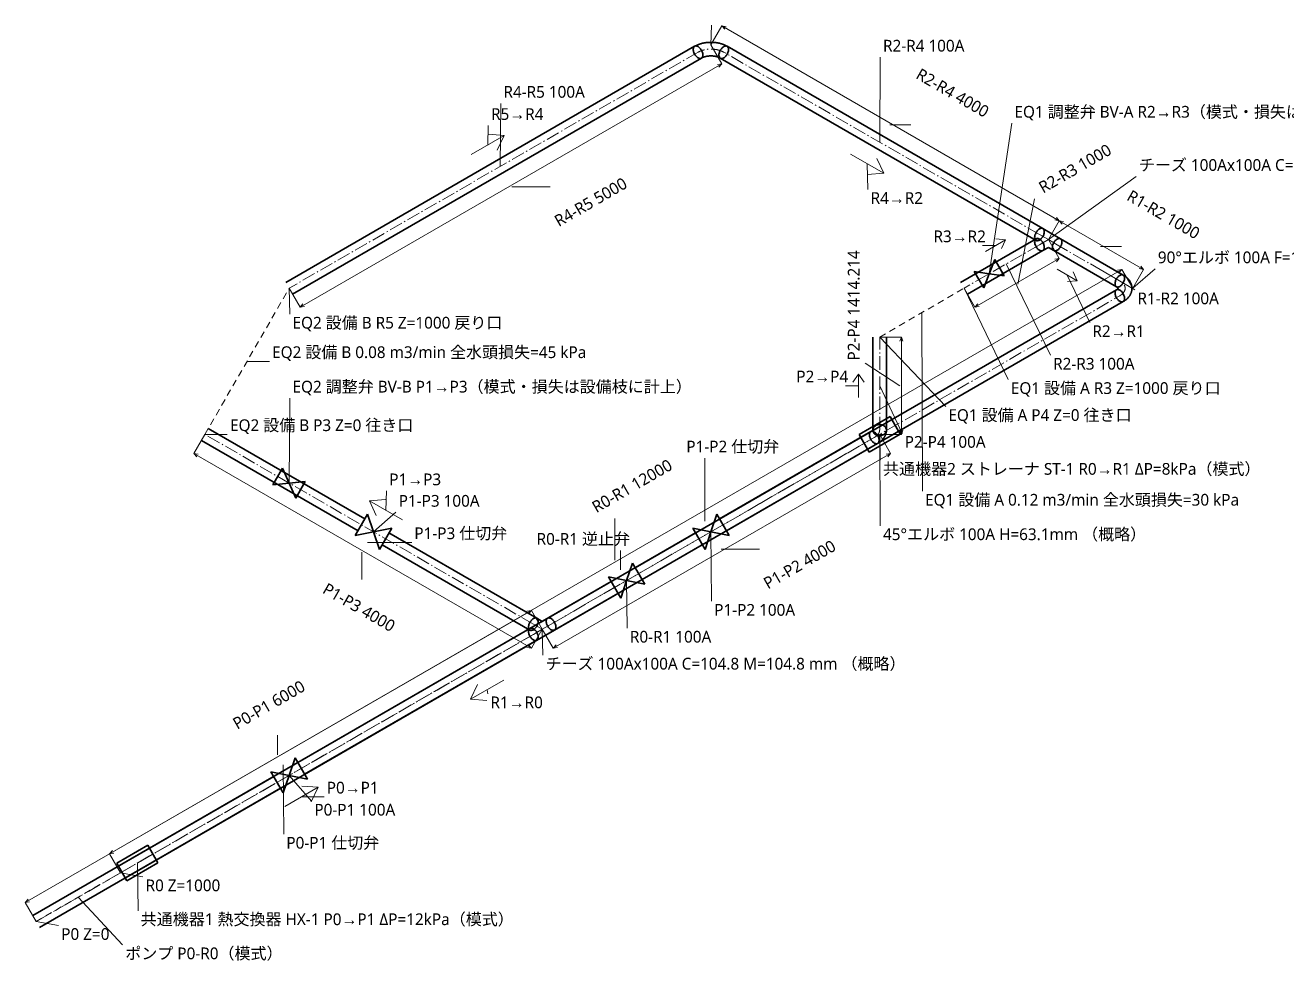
# Model space of a CAD drawing. Header units: millimetres. Extents: x 0 to 16090, y 34 to 14633.
# Drawn here: x 0 to 10576, y 34 to 7876 of the extents above; entities that cross this region are included whole.
import ezdxf

# ---------------------------------------------------------------- set-up
doc = ezdxf.new("R2010")
doc.units = ezdxf.units.MM
doc.header["$LTSCALE"] = 9.375268
doc.linetypes.add('CENTER_JIS', pattern=[18, 12, -2.5, 1, -2.5])
doc.linetypes.add('EQUIPMENT_DASH', pattern=[10, 6, -4])
for name, color, linetype, lineweight in [('ANNOTATION', 7, 'CONTINUOUS', 18), ('CENTER', 7, 'CENTER_JIS', 18), ('DEVICE_SYMBOL', 7, 'CONTINUOUS', 35), ('DIMENSIONS', 7, 'CONTINUOUS', 18), ('ELEVATION_LABEL', 7, 'CONTINUOUS', 18), ('EQUIPMENT_LABEL', 7, 'CONTINUOUS', 18), ('EQUIPMENT_LINK', 7, 'EQUIPMENT_DASH', 18), ('FITTINGS', 7, 'CONTINUOUS', 35), ('FLOW_RETURN', 7, 'CONTINUOUS', 18), ('FLOW_SUPPLY', 7, 'CONTINUOUS', 18), ('FLOW_TAG', 7, 'CONTINUOUS', 18), ('LABELS', 7, 'CONTINUOUS', 18), ('PIPE_OUTLINE', 7, 'CONTINUOUS', 35), ('PIPE_TAG', 7, 'CONTINUOUS', 18), ('VALVE_LABEL', 7, 'CONTINUOUS', 18), ('VALVE_SYMBOL', 7, 'CONTINUOUS', 35), ('WELD_END', 7, 'CONTINUOUS', 35)]:
    doc.layers.add(name, color=color, linetype=linetype, lineweight=lineweight)
doc.styles.add('JAPANESE', font='YuGothM.ttc')

msp = doc.modelspace()

# ---------------------------------------------------------------- linework, layer by layer
at = {"layer": 'ANNOTATION'}
for p, q in [((5748, 7712), (5754, 7876)), ((7163, 6895), (7168, 7608)), ((3981, 6691), (3986, 7221)), ((3877, 6871), (3882, 7035)), ((7247, 7042), (7423, 7042)), ((8082, 5793), (8270, 7054)), ((7059, 6715), (7064, 6499)), ((8577, 6079), (9314, 6608)), ((4079, 6521), (4401, 6521)), ((8322, 5704), (8461, 6420)), ((8134, 6029), (8026, 6029)), ((9015, 6021), (9191, 6021)), ((8223, 5875), (8594, 5110)), ((8930, 5875), (9302, 5658)), ((9284, 5671), (9472, 5834)), ((8735, 5782), (8924, 5383)), ((2213, 5671), (2218, 5454)), ((7870, 5671), (8241, 4906)), ((7516, 5466), (7522, 3970)), ((7163, 5262), (7717, 4680)), ((1859, 5058), (2048, 5058)), ((7331, 4854), (7041, 5042)), ((6985, 4854), (6877, 4854)), ((7163, 4854), (7351, 4455)), ((2213, 4038), (2218, 4750)), ((1506, 4446), (1694, 4446)), ((7163, 4446), (7168, 3681)), ((7163, 4446), (7168, 4229)), ((5697, 3718), (5697, 4248)), ((3024, 3809), (3029, 3973)), ((2920, 3629), (3108, 3793)), ((4943, 3392), (4943, 3742)), ((5748, 3629), (5754, 3047)), ((2868, 3540), (3240, 3540)), ((2821, 3459), (2821, 3229)), ((4990, 3310), (4990, 3474)), ((5833, 3483), (6155, 3483)), ((5041, 3221), (5047, 2822)), ((4334, 2813), (4340, 2596)), ((3872, 2306), (3878, 2272)), ((2114, 1759), (2114, 1926)), ((2161, 1677), (2167, 1095)), ((2213, 1588), (2401, 1371)), ((2317, 1408), (2505, 1408)), ((940, 853), (946, 454)), ((799, 772), (987, 738)), ((445, 567), (816, 168)), ((91, 363), (280, 330))]:
    msp.add_line(p, q, dxfattribs=at)
at = {"layer": 'CENTER'}
for p, q in [((5641, 7650), (2213, 5671)), ((8503, 6122), (5856, 7650)), ((8503, 6036), (7870, 5671)), ((8577, 6079), (8503, 6122)), ((8577, 6079), (8503, 6036)), ((8577, 6079), (8651, 6036)), ((9176, 5733), (8651, 6036)), ((799, 772), (9176, 5608)), ((7163, 4482), (7163, 5262)), ((4260, 2856), (1506, 4446)), ((4408, 2856), (7118, 4420)), ((4334, 2813), (4260, 2856)), ((4334, 2813), (4408, 2856)), ((91, 363), (4260, 2770)), ((4334, 2813), (4260, 2770))]:
    msp.add_line(p, q, dxfattribs=at)
at = {"layer": 'CENTER', "flags": 128}
for points in [[(5856, 7650), (5854, 7651), (5852, 7652), (5851, 7653), (5849, 7654), (5847, 7654), (5845, 7655), (5843, 7656), (5841, 7657), (5839, 7658), (5837, 7659), (5835, 7660), (5833, 7661), (5831, 7661), (5829, 7662), (5827, 7663), (5824, 7664), (5822, 7664), (5820, 7665), (5818, 7666), (5816, 7666), (5813, 7667), (5811, 7667), (5809, 7668), (5807, 7669), (5804, 7669), (5802, 7670), (5800, 7670), (5797, 7671), (5795, 7671), (5793, 7672), (5790, 7672), (5788, 7672), (5785, 7673), (5783, 7673), (5780, 7673), (5778, 7674), (5776, 7674), (5773, 7674), (5771, 7674), (5768, 7675), (5766, 7675), (5763, 7675), (5761, 7675), (5758, 7675), (5756, 7675), (5753, 7675), (5751, 7675), (5748, 7675), (5746, 7675), (5743, 7675), (5741, 7675), (5738, 7675), (5736, 7675), (5733, 7675), (5731, 7675), (5728, 7675), (5726, 7674), (5723, 7674), (5721, 7674), (5719, 7674), (5716, 7673), (5714, 7673), (5711, 7673), (5709, 7672), (5706, 7672), (5704, 7672), (5702, 7671), (5699, 7671), (5697, 7670), (5695, 7670), (5692, 7669), (5690, 7669), (5688, 7668), (5685, 7667), (5683, 7667), (5681, 7666), (5679, 7666), (5676, 7665), (5674, 7664), (5672, 7664), (5670, 7663), (5668, 7662), (5666, 7661), (5664, 7661), (5662, 7660), (5660, 7659), (5658, 7658), (5656, 7657), (5654, 7656), (5652, 7655), (5650, 7654), (5648, 7654), (5646, 7653), (5644, 7652), (5642, 7651), (5641, 7650)], [(9176, 5608), (9178, 5609), (9180, 5610), (9181, 5611), (9183, 5613), (9185, 5614), (9186, 5615), (9188, 5616), (9189, 5617), (9191, 5618), (9192, 5619), (9194, 5620), (9195, 5622), (9196, 5623), (9198, 5624), (9199, 5625), (9200, 5627), (9202, 5628), (9203, 5629), (9204, 5630), (9205, 5632), (9206, 5633), (9207, 5634), (9208, 5636), (9209, 5637), (9210, 5638), (9211, 5640), (9212, 5641), (9213, 5642), (9213, 5644), (9214, 5645), (9215, 5646), (9216, 5648), (9216, 5649), (9217, 5651), (9217, 5652), (9218, 5653), (9218, 5655), (9219, 5656), (9219, 5658), (9219, 5659), (9220, 5660), (9220, 5662), (9220, 5663), (9220, 5665), (9221, 5666), (9221, 5668), (9221, 5669), (9221, 5671), (9221, 5672), (9221, 5673), (9221, 5675), (9220, 5676), (9220, 5678), (9220, 5679), (9220, 5681), (9219, 5682), (9219, 5683), (9219, 5685), (9218, 5686), (9218, 5688), (9217, 5689), (9217, 5691), (9216, 5692), (9216, 5693), (9215, 5695), (9214, 5696), (9213, 5697), (9213, 5699), (9212, 5700), (9211, 5702), (9210, 5703), (9209, 5704), (9208, 5706), (9207, 5707), (9206, 5708), (9205, 5709), (9204, 5711), (9203, 5712), (9202, 5713), (9200, 5715), (9199, 5716), (9198, 5717), (9196, 5718), (9195, 5719), (9194, 5721), (9192, 5722), (9191, 5723), (9189, 5724), (9188, 5725), (9186, 5726), (9185, 5727), (9183, 5729), (9181, 5730), (9180, 5731), (9178, 5732), (9176, 5733)], [(7118, 4420), (7119, 4421), (7120, 4421), (7121, 4422), (7121, 4422), (7122, 4423), (7123, 4423), (7124, 4424), (7125, 4424), (7126, 4425), (7126, 4425), (7127, 4426), (7128, 4426), (7129, 4427), (7129, 4428), (7130, 4428), (7131, 4429), (7132, 4429), (7133, 4430), (7133, 4430), (7134, 4431), (7135, 4432), (7135, 4432), (7136, 4433), (7137, 4433), (7138, 4434), (7138, 4435), (7139, 4435), (7140, 4436), (7140, 4436), (7141, 4437), (7141, 4438), (7142, 4438), (7143, 4439), (7143, 4440), (7144, 4440), (7145, 4441), (7145, 4441), (7146, 4442), (7146, 4443), (7147, 4443), (7147, 4444), (7148, 4445), (7148, 4445), (7149, 4446), (7149, 4447), (7150, 4447), (7150, 4448), (7151, 4449), (7151, 4449), (7152, 4450), (7152, 4451), (7153, 4451), (7153, 4452), (7154, 4453), (7154, 4453), (7154, 4454), (7155, 4455), (7155, 4455), (7156, 4456), (7156, 4457), (7156, 4457), (7157, 4458), (7157, 4459), (7157, 4459), (7158, 4460), (7158, 4461), (7158, 4462), (7159, 4462), (7159, 4463), (7159, 4464), (7159, 4464), (7160, 4465), (7160, 4466), (7160, 4466), (7160, 4467), (7160, 4468), (7161, 4469), (7161, 4469), (7161, 4470), (7161, 4471), (7161, 4471), (7162, 4472), (7162, 4473), (7162, 4474), (7162, 4474), (7162, 4475), (7162, 4476), (7162, 4476), (7162, 4477), (7162, 4478), (7162, 4479), (7162, 4479), (7162, 4480), (7162, 4481), (7163, 4482), (7163, 4482)]]:
    msp.add_lwpolyline(points, dxfattribs=at)
at = {"layer": 'DEVICE_SYMBOL'}
for p, q in [((6990, 4445), (7250, 4595)), ((7250, 4595), (7335, 4447)), ((7075, 4297), (6990, 4445)), ((7335, 4447), (7075, 4297)), ((767, 852), (1027, 1002)), ((1027, 1002), (1113, 854)), ((853, 704), (767, 852)), ((1113, 854), (853, 704))]:
    msp.add_line(p, q, dxfattribs=at)
at = {"layer": 'DIMENSIONS'}
for p, q in [((5748, 7712), (5840, 7870)), ((8668, 6237), (5840, 7870)), ((5840, 7870), (5876, 7863)), ((5840, 7870), (5864, 7842)), ((5748, 7712), (5840, 7553)), ((5840, 7553), (2304, 5512)), ((5840, 7553), (5803, 7547)), ((5840, 7553), (5816, 7525)), ((8668, 6237), (8632, 6244)), ((8668, 6237), (8644, 6265)), ((8577, 6079), (8668, 6237)), ((8577, 6079), (8668, 6237)), ((9375, 5829), (8668, 6237)), ((8668, 6237), (8705, 6230)), ((8668, 6237), (8692, 6209)), ((8577, 6079), (8668, 5920)), ((707, 930), (9192, 5829)), ((8668, 5920), (7961, 5512)), ((8668, 5920), (8632, 5914)), ((8668, 5920), (8644, 5892)), ((9192, 5829), (9156, 5822)), ((9192, 5829), (9168, 5801)), ((9284, 5671), (9192, 5829)), ((9284, 5671), (9375, 5829)), ((9375, 5829), (9339, 5836)), ((9375, 5829), (9351, 5857)), ((2213, 5671), (2304, 5512)), ((7870, 5671), (7961, 5512)), ((2304, 5512), (2328, 5540)), ((2304, 5512), (2341, 5519)), ((7961, 5512), (7985, 5540)), ((7961, 5512), (7997, 5519)), ((7163, 5262), (7345, 5262)), ((7345, 5262), (7333, 5227)), ((7345, 4446), (7345, 5262)), ((7345, 5262), (7358, 5227)), ((1506, 4446), (1414, 4287)), ((7163, 4446), (7254, 4287)), ((7163, 4446), (7345, 4446)), ((7345, 4446), (7333, 4481)), ((7345, 4446), (7358, 4481)), ((4243, 2654), (1414, 4287)), ((1414, 4287), (1451, 4281)), ((1414, 4287), (1438, 4259)), ((4426, 2654), (7254, 4287)), ((7254, 4287), (7218, 4281)), ((7254, 4287), (7230, 4259)), ((0, 522), (4243, 2971)), ((4243, 2971), (4206, 2964)), ((4243, 2971), (4218, 2943)), ((4334, 2813), (4243, 2971)), ((4334, 2813), (4243, 2654)), ((4334, 2813), (4426, 2654)), ((4243, 2654), (4206, 2661)), ((4243, 2654), (4218, 2683)), ((4426, 2654), (4450, 2683)), ((4426, 2654), (4462, 2661)), ((707, 930), (731, 958)), ((707, 930), (744, 937)), ((799, 772), (707, 930)), ((0, 522), (24, 550)), ((0, 522), (36, 529)), ((91, 363), (0, 522))]:
    msp.add_line(p, q, dxfattribs=at)
at = {"layer": 'EQUIPMENT_LINK'}
for p, q in [((1506, 4446), (2213, 5671)), ((7163, 5262), (7870, 5671)), ((91, 363), (799, 772))]:
    msp.add_line(p, q, dxfattribs=at)
at = {"layer": 'FITTINGS'}
for p, q in [((5662, 7720), (5660, 7720)), ((5665, 7721), (5662, 7720)), ((5668, 7722), (5665, 7721)), ((5671, 7723), (5668, 7722)), ((5674, 7724), (5671, 7723)), ((5677, 7724), (5674, 7724)), ((5680, 7725), (5677, 7724)), ((5682, 7726), (5680, 7725)), ((5685, 7726), (5682, 7726)), ((5688, 7727), (5685, 7726)), ((5691, 7727), (5688, 7727)), ((5694, 7728), (5691, 7727)), ((5697, 7728), (5694, 7728)), ((5700, 7729), (5697, 7728)), ((5703, 7729), (5700, 7729)), ((5706, 7730), (5703, 7729)), ((5709, 7730), (5706, 7730)), ((5712, 7730), (5709, 7730)), ((5715, 7731), (5712, 7730)), ((5718, 7731), (5715, 7731)), ((5721, 7731), (5718, 7731)), ((5724, 7732), (5721, 7731)), ((5727, 7732), (5724, 7732)), ((5730, 7732), (5727, 7732)), ((5733, 7732), (5730, 7732)), ((5736, 7732), (5733, 7732)), ((5739, 7732), (5736, 7732)), ((5742, 7732), (5739, 7732)), ((5745, 7732), (5742, 7732)), ((5748, 7732), (5745, 7732)), ((5751, 7732), (5748, 7732)), ((5754, 7732), (5751, 7732)), ((5757, 7732), (5754, 7732)), ((5760, 7732), (5757, 7732)), ((5763, 7732), (5760, 7732)), ((5766, 7732), (5763, 7732)), ((5769, 7732), (5766, 7732)), ((5773, 7732), (5769, 7732)), ((5776, 7731), (5773, 7732)), ((5779, 7731), (5776, 7731)), ((5782, 7731), (5779, 7731)), ((5785, 7730), (5782, 7731)), ((5788, 7730), (5785, 7730)), ((5791, 7730), (5788, 7730)), ((5794, 7729), (5791, 7730)), ((5796, 7729), (5794, 7729)), ((5799, 7728), (5796, 7729)), ((5802, 7728), (5799, 7728)), ((5805, 7727), (5802, 7728)), ((5808, 7727), (5805, 7727)), ((5811, 7726), (5808, 7727)), ((5814, 7726), (5811, 7726)), ((5817, 7725), (5814, 7726)), ((5820, 7724), (5817, 7725)), ((5823, 7724), (5820, 7724)), ((5826, 7723), (5823, 7724)), ((5829, 7722), (5826, 7723)), ((5831, 7721), (5829, 7722)), ((5834, 7720), (5831, 7721)), ((5837, 7720), (5834, 7720)), ((5614, 7700), (5612, 7699)), ((5617, 7702), (5614, 7700)), ((5619, 7703), (5617, 7702)), ((5622, 7704), (5619, 7703)), ((5625, 7706), (5622, 7704)), ((5627, 7707), (5625, 7706)), ((5630, 7708), (5627, 7707)), ((5632, 7709), (5630, 7708)), ((5635, 7711), (5632, 7709)), ((5638, 7712), (5635, 7711)), ((5640, 7713), (5638, 7712)), ((5643, 7714), (5640, 7713)), ((5646, 7715), (5643, 7714)), ((5649, 7716), (5646, 7715)), ((5651, 7717), (5649, 7716)), ((5654, 7718), (5651, 7717)), ((5657, 7719), (5654, 7718)), ((5660, 7720), (5657, 7719)), ((5710, 7615), (5709, 7614)), ((5712, 7615), (5710, 7615)), ((5714, 7615), (5712, 7615)), ((5716, 7616), (5714, 7615)), ((5718, 7616), (5716, 7616)), ((5719, 7616), (5718, 7616)), ((5721, 7616), (5719, 7616)), ((5723, 7617), (5721, 7616)), ((5725, 7617), (5723, 7617)), ((5727, 7617), (5725, 7617)), ((5729, 7617), (5727, 7617)), ((5731, 7617), (5729, 7617)), ((5733, 7618), (5731, 7617)), ((5735, 7618), (5733, 7618)), ((5737, 7618), (5735, 7618)), ((5739, 7618), (5737, 7618)), ((5740, 7618), (5739, 7618)), ((5742, 7618), (5740, 7618)), ((5744, 7618), (5742, 7618)), ((5746, 7618), (5744, 7618)), ((5748, 7618), (5746, 7618)), ((5750, 7618), (5748, 7618)), ((5752, 7618), (5750, 7618)), ((5754, 7618), (5752, 7618)), ((5756, 7618), (5754, 7618)), ((5758, 7618), (5756, 7618)), ((5760, 7618), (5758, 7618)), ((5762, 7618), (5760, 7618)), ((5764, 7618), (5762, 7618)), ((5766, 7617), (5764, 7618)), ((5768, 7617), (5766, 7617)), ((5770, 7617), (5768, 7617)), ((5772, 7617), (5770, 7617)), ((5773, 7617), (5772, 7617)), ((5775, 7616), (5773, 7617)), ((5777, 7616), (5775, 7616)), ((5779, 7616), (5777, 7616)), ((5781, 7616), (5779, 7616)), ((5783, 7615), (5781, 7616)), ((5784, 7615), (5783, 7615)), ((5786, 7615), (5784, 7615)), ((5788, 7614), (5786, 7615)), ((5840, 7719), (5837, 7720)), ((5843, 7718), (5840, 7719)), ((5845, 7717), (5843, 7718)), ((5848, 7716), (5845, 7717)), ((5851, 7715), (5848, 7716)), ((5854, 7714), (5851, 7715)), ((5856, 7713), (5854, 7714)), ((5859, 7712), (5856, 7713)), ((5862, 7711), (5859, 7712)), ((5864, 7709), (5862, 7711)), ((5867, 7708), (5864, 7709)), ((5869, 7707), (5867, 7708)), ((5872, 7706), (5869, 7707)), ((5875, 7704), (5872, 7706)), ((5877, 7703), (5875, 7704)), ((5880, 7702), (5877, 7703)), ((5882, 7700), (5880, 7702)), ((5885, 7699), (5882, 7700)), ((5670, 7601), (5669, 7600)), ((5671, 7601), (5670, 7601)), ((5672, 7602), (5671, 7601)), ((5674, 7603), (5672, 7602)), ((5675, 7603), (5674, 7603)), ((5676, 7604), (5675, 7603)), ((5677, 7604), (5676, 7604)), ((5679, 7605), (5677, 7604)), ((5680, 7605), (5679, 7605)), ((5681, 7606), (5680, 7605)), ((5683, 7607), (5681, 7606)), ((5684, 7607), (5683, 7607)), ((5686, 7608), (5684, 7607)), ((5687, 7608), (5686, 7608)), ((5689, 7609), (5687, 7608)), ((5690, 7609), (5689, 7609)), ((5692, 7610), (5690, 7609)), ((5693, 7610), (5692, 7610)), ((5695, 7611), (5693, 7610)), ((5697, 7611), (5695, 7611)), ((5698, 7612), (5697, 7611)), ((5700, 7612), (5698, 7612)), ((5702, 7613), (5700, 7612)), ((5703, 7613), (5702, 7613)), ((5705, 7613), (5703, 7613)), ((5707, 7614), (5705, 7613)), ((5709, 7614), (5707, 7614)), ((5790, 7614), (5788, 7614)), ((5792, 7613), (5790, 7614)), ((5793, 7613), (5792, 7613)), ((5795, 7613), (5793, 7613)), ((5797, 7612), (5795, 7613)), ((5798, 7612), (5797, 7612)), ((5800, 7611), (5798, 7612)), ((5802, 7611), (5800, 7611)), ((5803, 7610), (5802, 7611)), ((5805, 7610), (5803, 7610)), ((5806, 7609), (5805, 7610)), ((5808, 7609), (5806, 7609)), ((5809, 7608), (5808, 7609)), ((5811, 7608), (5809, 7608)), ((5812, 7607), (5811, 7608)), ((5814, 7607), (5812, 7607)), ((5815, 7606), (5814, 7607)), ((5817, 7605), (5815, 7606)), ((5818, 7605), (5817, 7605)), ((5819, 7604), (5818, 7605)), ((5821, 7604), (5819, 7604)), ((5822, 7603), (5821, 7604)), ((5823, 7603), (5822, 7603)), ((5824, 7602), (5823, 7603)), ((5825, 7601), (5824, 7602)), ((5826, 7601), (5825, 7601)), ((5827, 7600), (5826, 7601)), ((8605, 6128), (8531, 6171)), ((8486, 6092), (8474, 6085)), ((8486, 6065), (8474, 6072)), ((8605, 6128), (8679, 6085)), ((8577, 6013), (8531, 5987)), ((8577, 6013), (8622, 5987)), ((9207, 5781), (9205, 5782)), ((9210, 5779), (9207, 5781)), ((9212, 5778), (9210, 5779)), ((9214, 5776), (9212, 5778)), ((9217, 5775), (9214, 5776)), ((9219, 5773), (9217, 5775)), ((9221, 5771), (9219, 5773)), ((9224, 5770), (9221, 5771)), ((9226, 5768), (9224, 5770)), ((9228, 5766), (9226, 5768)), ((9230, 5765), (9228, 5766)), ((9232, 5763), (9230, 5765)), ((9235, 5761), (9232, 5763)), ((9237, 5759), (9235, 5761)), ((9239, 5757), (9237, 5759)), ((9241, 5755), (9239, 5757)), ((9243, 5753), (9241, 5755)), ((9245, 5751), (9243, 5753)), ((9247, 5749), (9245, 5751)), ((9248, 5747), (9247, 5749)), ((9250, 5744), (9248, 5747)), ((9252, 5742), (9250, 5744)), ((9254, 5740), (9252, 5742)), ((9256, 5738), (9254, 5740)), ((9257, 5735), (9256, 5738)), ((9259, 5733), (9257, 5735)), ((9260, 5730), (9259, 5733)), ((9262, 5728), (9260, 5730)), ((9263, 5725), (9262, 5728)), ((9265, 5723), (9263, 5725)), ((9266, 5720), (9265, 5723)), ((9267, 5717), (9266, 5720)), ((9269, 5715), (9267, 5717)), ((9270, 5712), (9269, 5715)), ((9271, 5709), (9270, 5712)), ((9149, 5683), (9147, 5683)), ((9147, 5658), (9149, 5658)), ((9150, 5682), (9149, 5683)), ((9149, 5658), (9150, 5659)), ((9151, 5681), (9150, 5682)), ((9150, 5659), (9151, 5660)), ((9152, 5680), (9151, 5681)), ((9151, 5681), (9151, 5681)), ((9151, 5660), (9152, 5661)), ((9151, 5660), (9151, 5660)), ((9153, 5680), (9152, 5680)), ((9152, 5661), (9153, 5661)), ((9154, 5679), (9153, 5680)), ((9153, 5661), (9154, 5662)), ((9155, 5678), (9154, 5679)), ((9154, 5662), (9155, 5663)), ((9156, 5678), (9155, 5678)), ((9155, 5663), (9156, 5663)), ((9156, 5677), (9156, 5678)), ((9157, 5677), (9156, 5677)), ((9156, 5663), (9156, 5664)), ((9156, 5664), (9157, 5664)), ((9158, 5676), (9157, 5677)), ((9157, 5664), (9158, 5665)), ((9159, 5675), (9158, 5676)), ((9158, 5676), (9158, 5676)), ((9158, 5665), (9159, 5666)), ((9158, 5665), (9158, 5665)), ((9160, 5674), (9159, 5675)), ((9159, 5675), (9159, 5675)), ((9159, 5666), (9160, 5667)), ((9159, 5666), (9159, 5666)), ((9161, 5673), (9160, 5674)), ((9160, 5674), (9160, 5674)), ((9160, 5667), (9161, 5668)), ((9160, 5667), (9160, 5667)), ((9162, 5672), (9161, 5673)), ((9161, 5673), (9161, 5673)), ((9161, 5668), (9162, 5669)), ((9161, 5668), (9161, 5668)), ((9162, 5671), (9162, 5672)), ((9162, 5672), (9162, 5672)), ((9162, 5672), (9162, 5672)), ((9163, 5671), (9162, 5671)), ((9162, 5669), (9162, 5670)), ((9162, 5670), (9162, 5670)), ((9162, 5670), (9163, 5670)), ((9162, 5669), (9162, 5669)), ((9163, 5670), (9163, 5671)), ((9163, 5671), (9163, 5671)), ((9163, 5671), (9163, 5671)), ((9163, 5670), (9163, 5670)), ((9256, 5604), (9257, 5606)), ((9257, 5606), (9259, 5608)), ((9259, 5608), (9260, 5611)), ((9260, 5611), (9262, 5613)), ((9262, 5613), (9263, 5616)), ((9263, 5616), (9265, 5618)), ((9265, 5618), (9266, 5621)), ((9266, 5621), (9267, 5624)), ((9267, 5624), (9269, 5626)), ((9269, 5626), (9270, 5629)), ((9270, 5629), (9271, 5632)), ((9272, 5706), (9271, 5709)), ((9271, 5632), (9272, 5635)), ((9273, 5703), (9272, 5706)), ((9272, 5635), (9273, 5638)), ((9274, 5701), (9273, 5703)), ((9273, 5638), (9274, 5640)), ((9274, 5698), (9274, 5701)), ((9275, 5695), (9274, 5698)), ((9274, 5643), (9275, 5646)), ((9274, 5640), (9274, 5643)), ((9276, 5692), (9275, 5695)), ((9275, 5646), (9276, 5649)), ((9276, 5689), (9276, 5692)), ((9277, 5686), (9276, 5689)), ((9276, 5652), (9277, 5655)), ((9276, 5649), (9276, 5652)), ((9277, 5683), (9277, 5686)), ((9277, 5680), (9277, 5683)), ((9278, 5677), (9277, 5680)), ((9277, 5661), (9278, 5664)), ((9277, 5658), (9277, 5661)), ((9277, 5655), (9277, 5658)), ((9278, 5674), (9278, 5677)), ((9278, 5671), (9278, 5674)), ((9278, 5667), (9278, 5671)), ((9278, 5664), (9278, 5667)), ((9205, 5559), (9207, 5560)), ((9207, 5560), (9210, 5562)), ((9210, 5562), (9212, 5563)), ((9212, 5563), (9214, 5565)), ((9214, 5565), (9217, 5566)), ((9217, 5566), (9219, 5568)), ((9219, 5568), (9221, 5570)), ((9221, 5570), (9224, 5571)), ((9224, 5571), (9226, 5573)), ((9226, 5573), (9228, 5575)), ((9228, 5575), (9230, 5577)), ((9230, 5577), (9232, 5578)), ((9232, 5578), (9235, 5580)), ((9235, 5580), (9237, 5582)), ((9237, 5582), (9239, 5584)), ((9239, 5584), (9241, 5586)), ((9241, 5586), (9243, 5588)), ((9243, 5588), (9245, 5590)), ((9245, 5590), (9247, 5592)), ((9247, 5592), (9248, 5595)), ((9248, 5595), (9250, 5597)), ((9250, 5597), (9252, 5599)), ((9252, 5599), (9254, 5601)), ((9254, 5601), (9256, 5604)), ((7089, 4470), (7090, 4470)), ((7090, 4470), (7090, 4470)), ((7090, 4470), (7091, 4470)), ((7091, 4470), (7091, 4471)), ((7091, 4471), (7092, 4471)), ((7092, 4471), (7093, 4472)), ((7092, 4471), (7092, 4471)), ((7093, 4472), (7093, 4472)), ((7093, 4472), (7094, 4472)), ((7094, 4472), (7094, 4473)), ((7094, 4473), (7095, 4473)), ((7095, 4473), (7096, 4474)), ((7095, 4473), (7095, 4473)), ((7095, 4473), (7095, 4473)), ((7096, 4474), (7096, 4474)), ((7096, 4474), (7097, 4474)), ((7097, 4474), (7097, 4475)), ((7097, 4475), (7097, 4475)), ((7097, 4475), (7098, 4475)), ((7098, 4475), (7098, 4476)), ((7098, 4476), (7098, 4476)), ((7098, 4476), (7099, 4476)), ((7099, 4476), (7099, 4477)), ((7099, 4477), (7100, 4477)), ((7099, 4476), (7099, 4476)), ((7100, 4477), (7101, 4478)), ((7100, 4477), (7100, 4477)), ((7100, 4477), (7100, 4477)), ((7101, 4478), (7102, 4479)), ((7101, 4478), (7101, 4478)), ((7101, 4478), (7101, 4478)), ((7101, 4478), (7101, 4478)), ((7102, 4479), (7103, 4480)), ((7102, 4479), (7102, 4479)), ((7102, 4479), (7102, 4479)), ((7102, 4479), (7102, 4479)), ((7103, 4480), (7104, 4481)), ((7103, 4480), (7103, 4480)), ((7103, 4480), (7103, 4480)), ((7103, 4480), (7103, 4480)), ((7103, 4480), (7103, 4480)), ((7104, 4481), (7104, 4482)), ((7104, 4482), (7104, 4482)), ((7104, 4482), (7104, 4482)), ((7104, 4482), (7105, 4482)), ((7104, 4481), (7104, 4481)), ((7104, 4481), (7104, 4481)), ((7104, 4481), (7104, 4481)), ((7104, 4481), (7104, 4481)), ((7105, 4483), (7105, 4484)), ((7105, 4484), (7105, 4484)), ((7105, 4484), (7105, 4484)), ((7105, 4484), (7105, 4484)), ((7105, 4484), (7105, 4483)), ((7105, 4482), (7105, 4483)), ((7105, 4483), (7105, 4483)), ((7105, 4483), (7105, 4483)), ((7105, 4483), (7105, 4483)), ((7105, 4483), (7105, 4483)), ((7105, 4483), (7105, 4483)), ((7105, 4483), (7105, 4483)), ((7105, 4483), (7105, 4483)), ((7105, 4483), (7105, 4483)), ((7105, 4483), (7105, 4483)), ((7105, 4483), (7105, 4483)), ((7105, 4483), (7105, 4483)), ((7105, 4483), (7105, 4483)), ((7105, 4483), (7105, 4483)), ((7105, 4483), (7105, 4483)), ((7105, 4483), (7105, 4483)), ((7105, 4483), (7105, 4483)), ((7105, 4483), (7105, 4483)), ((7105, 4483), (7105, 4483)), ((7105, 4483), (7105, 4483)), ((7105, 4483), (7105, 4483)), ((7105, 4483), (7105, 4483)), ((7105, 4483), (7105, 4483)), ((7105, 4483), (7105, 4482)), ((7105, 4482), (7105, 4482)), ((7105, 4482), (7105, 4482)), ((7105, 4482), (7105, 4482)), ((7105, 4482), (7105, 4482)), ((7105, 4482), (7105, 4482)), ((7105, 4482), (7105, 4482)), ((7105, 4484), (7105, 4484)), ((7105, 4484), (7105, 4484)), ((7105, 4484), (7105, 4484)), ((7105, 4484), (7106, 4484)), ((7106, 4484), (7106, 4484)), ((7106, 4484), (7106, 4484)), ((7106, 4484), (7105, 4484)), ((7105, 4484), (7105, 4484)), ((7105, 4484), (7105, 4484)), ((7105, 4484), (7105, 4484)), ((7105, 4484), (7105, 4484)), ((7105, 4484), (7105, 4484)), ((7212, 4442), (7213, 4444)), ((7212, 4441), (7212, 4442)), ((7213, 4445), (7214, 4446)), ((7213, 4444), (7213, 4445)), ((7214, 4448), (7215, 4449)), ((7214, 4446), (7214, 4448)), ((7215, 4452), (7216, 4454)), ((7215, 4451), (7215, 4452)), ((7215, 4449), (7215, 4451)), ((7216, 4455), (7217, 4457)), ((7216, 4454), (7216, 4455)), ((7217, 4460), (7218, 4461)), ((7217, 4458), (7217, 4460)), ((7217, 4457), (7217, 4458)), ((7218, 4465), (7219, 4467)), ((7218, 4464), (7218, 4465)), ((7218, 4462), (7218, 4464)), ((7218, 4461), (7218, 4462)), ((7219, 4476), (7220, 4478)), ((7219, 4475), (7219, 4476)), ((7219, 4473), (7219, 4475)), ((7219, 4472), (7219, 4473)), ((7219, 4470), (7219, 4472)), ((7219, 4469), (7219, 4470)), ((7219, 4467), (7219, 4469)), ((7220, 4481), (7220, 4482)), ((7220, 4479), (7220, 4481)), ((7220, 4478), (7220, 4479)), ((7146, 4371), (7148, 4371)), ((7148, 4371), (7149, 4372)), ((7149, 4372), (7150, 4373)), ((7150, 4373), (7151, 4373)), ((7151, 4373), (7153, 4374)), ((7153, 4374), (7154, 4375)), ((7154, 4375), (7155, 4376)), ((7155, 4376), (7156, 4376)), ((7156, 4376), (7157, 4377)), ((7157, 4377), (7158, 4378)), ((7158, 4378), (7160, 4379)), ((7160, 4379), (7161, 4380)), ((7161, 4380), (7162, 4381)), ((7162, 4381), (7163, 4381)), ((7163, 4381), (7164, 4382)), ((7164, 4382), (7165, 4383)), ((7165, 4383), (7167, 4384)), ((7167, 4384), (7168, 4385)), ((7168, 4385), (7169, 4386)), ((7169, 4386), (7170, 4386)), ((7170, 4386), (7171, 4387)), ((7171, 4387), (7172, 4388)), ((7172, 4388), (7173, 4389)), ((7173, 4389), (7174, 4390)), ((7174, 4390), (7175, 4391)), ((7175, 4391), (7176, 4392)), ((7176, 4392), (7177, 4393)), ((7177, 4393), (7178, 4394)), ((7178, 4394), (7179, 4395)), ((7179, 4395), (7180, 4396)), ((7180, 4396), (7182, 4397)), ((7182, 4397), (7183, 4398)), ((7183, 4398), (7184, 4399)), ((7184, 4399), (7185, 4400)), ((7185, 4401), (7186, 4402)), ((7185, 4400), (7185, 4401)), ((7186, 4402), (7187, 4403)), ((7187, 4403), (7188, 4404)), ((7188, 4404), (7189, 4405)), ((7189, 4405), (7190, 4406)), ((7190, 4406), (7191, 4407)), ((7191, 4407), (7192, 4408)), ((7192, 4408), (7193, 4410)), ((7193, 4410), (7194, 4411)), ((7194, 4411), (7195, 4412)), ((7195, 4412), (7196, 4413)), ((7196, 4414), (7197, 4415)), ((7196, 4413), (7196, 4414)), ((7197, 4415), (7198, 4416)), ((7198, 4416), (7199, 4418)), ((7199, 4418), (7200, 4419)), ((7200, 4419), (7201, 4420)), ((7201, 4421), (7202, 4422)), ((7201, 4420), (7201, 4421)), ((7202, 4422), (7203, 4424)), ((7203, 4424), (7204, 4425)), ((7204, 4426), (7205, 4428)), ((7204, 4425), (7204, 4426)), ((7205, 4428), (7206, 4429)), ((7206, 4429), (7207, 4430)), ((7207, 4431), (7208, 4433)), ((7207, 4430), (7207, 4431)), ((7208, 4433), (7209, 4434)), ((7209, 4435), (7210, 4437)), ((7209, 4434), (7209, 4435)), ((7210, 4438), (7211, 4439)), ((7210, 4437), (7210, 4438)), ((7211, 4439), (7212, 4441)), ((4334, 2879), (4289, 2905)), ((4334, 2879), (4380, 2905)), ((4243, 2826), (4231, 2820)), ((4243, 2799), (4231, 2806)), ((4363, 2763), (4289, 2721)), ((4363, 2763), (4437, 2806))]:
    msp.add_line(p, q, dxfattribs=at)
at = {"layer": 'FLOW_RETURN'}
for p, q in [((3737, 6791), (4016, 6952)), ((4016, 6952), (3880, 6962)), ((4016, 6952), (3957, 6828)), ((6919, 6796), (7198, 6635)), ((7198, 6635), (7139, 6758)), ((7198, 6635), (7062, 6624)), ((8049, 5980), (8219, 6078)), ((8219, 6078), (8136, 6084)), ((8219, 6078), (8183, 6003)), ((8650, 5831), (8820, 5733)), ((8820, 5733), (8737, 5727)), ((8820, 5733), (8784, 5808)), ((4012, 2387), (3733, 2226)), ((3733, 2226), (3792, 2349)), ((3733, 2226), (3869, 2215))]:
    msp.add_line(p, q, dxfattribs=at)
at = {"layer": 'FLOW_SUPPLY'}
for p, q in [((6985, 4952), (6938, 4883)), ((6985, 4756), (6985, 4952)), ((6985, 4952), (7032, 4883)), ((2885, 3890), (3021, 3900)), ((3163, 3729), (2885, 3890)), ((2885, 3890), (2943, 3767)), ((2177, 1328), (2456, 1488)), ((2456, 1488), (2320, 1499)), ((2456, 1488), (2397, 1365))]:
    msp.add_line(p, q, dxfattribs=at)
at = {"layer": 'PIPE_OUTLINE'}
for p, q in [((5612, 7699), (2184, 5720)), ((8531, 6171), (5885, 7699)), ((5669, 7600), (2241, 5621)), ((8474, 6072), (5827, 7600)), ((8474, 6085), (7841, 5720)), ((9205, 5782), (8679, 6085)), ((8531, 5987), (7898, 5621)), ((9147, 5683), (8622, 5987)), ((5114, 3329), (9147, 5658)), ((5171, 3230), (9205, 5559)), ((7105, 4482), (7105, 5262)), ((7220, 4482), (7220, 5262)), ((2847, 3737), (1534, 4495)), ((5821, 3737), (7089, 4470)), ((2790, 3638), (1477, 4396)), ((5878, 3638), (7146, 4371)), ((4289, 2905), (3049, 3620)), ((4380, 2905), (5619, 3620)), ((4231, 2806), (2992, 3521)), ((4437, 2806), (5676, 3521)), ((770, 821), (4912, 3212)), ((827, 722), (4969, 3113)), ((2285, 1696), (4231, 2820)), ((2342, 1597), (4289, 2721)), ((63, 413), (2083, 1579)), ((120, 314), (2140, 1480))]:
    msp.add_line(p, q, dxfattribs=at)
at = {"layer": 'VALVE_SYMBOL'}
for p, q in [((8082, 5793), (8128, 5912)), ((8128, 5912), (8208, 5774)), ((8082, 5793), (7955, 5812)), ((7955, 5812), (8035, 5674)), ((8035, 5674), (8082, 5793)), ((8208, 5774), (8082, 5793)), ((2158, 4162), (2077, 4023)), ((2213, 4038), (2158, 4162)), ((2077, 4023), (2213, 4038)), ((2213, 4038), (2348, 4052)), ((2268, 3913), (2213, 4038)), ((2348, 4052), (2268, 3913)), ((2870, 3777), (2767, 3599)), ((2920, 3629), (2870, 3777)), ((5798, 3777), (5748, 3629)), ((5901, 3599), (5798, 3777)), ((2767, 3599), (2920, 3629)), ((2920, 3629), (3072, 3660)), ((2969, 3482), (2920, 3629)), ((3072, 3660), (2969, 3482)), ((5699, 3482), (5596, 3660)), ((5596, 3660), (5748, 3629)), ((5748, 3629), (5699, 3482)), ((5748, 3629), (5901, 3599)), ((5091, 3368), (5041, 3221)), ((5194, 3190), (5091, 3368)), ((4992, 3074), (4889, 3252)), ((4889, 3252), (5041, 3221)), ((5041, 3221), (4992, 3074)), ((5041, 3221), (5194, 3190)), ((2262, 1735), (2213, 1588)), ((2365, 1557), (2262, 1735)), ((2163, 1441), (2060, 1619)), ((2060, 1619), (2213, 1588)), ((2213, 1588), (2163, 1441)), ((2213, 1588), (2365, 1557))]:
    msp.add_line(p, q, dxfattribs=at)
at = {"layer": 'WELD_END'}
for p, q in [((5600, 7679), (5601, 7684)), ((5600, 7673), (5600, 7679)), ((5600, 7667), (5600, 7673)), ((5601, 7660), (5600, 7667)), ((5601, 7684), (5603, 7689)), ((5603, 7653), (5601, 7660)), ((5603, 7689), (5606, 7693)), ((5606, 7646), (5603, 7653)), ((5606, 7693), (5608, 7696)), ((5608, 7640), (5606, 7646)), ((5608, 7696), (5612, 7699)), ((5612, 7633), (5608, 7640)), ((5612, 7699), (5616, 7701)), ((5616, 7627), (5612, 7633)), ((5616, 7701), (5620, 7702)), ((5620, 7621), (5616, 7627)), ((5620, 7702), (5625, 7702)), ((5625, 7615), (5620, 7621)), ((5625, 7702), (5630, 7701)), ((5630, 7611), (5625, 7615)), ((5630, 7701), (5635, 7699)), ((5635, 7699), (5641, 7696)), ((5641, 7696), (5646, 7693)), ((5646, 7693), (5651, 7689)), ((5651, 7689), (5656, 7684)), ((5656, 7684), (5661, 7678)), ((5661, 7678), (5665, 7672)), ((5665, 7672), (5669, 7666)), ((5669, 7666), (5673, 7659)), ((5673, 7659), (5676, 7653)), ((5676, 7653), (5678, 7646)), ((5678, 7646), (5680, 7639)), ((5680, 7615), (5678, 7610)), ((5680, 7639), (5681, 7633)), ((5681, 7620), (5680, 7615)), ((5681, 7633), (5681, 7626)), ((5681, 7626), (5681, 7620)), ((5817, 7639), (5816, 7633)), ((5816, 7633), (5816, 7626)), ((5816, 7626), (5816, 7620)), ((5816, 7620), (5817, 7615)), ((5819, 7646), (5817, 7639)), ((5817, 7615), (5819, 7610)), ((5821, 7653), (5819, 7646)), ((5824, 7659), (5821, 7653)), ((5827, 7666), (5824, 7659)), ((5831, 7672), (5827, 7666)), ((5836, 7678), (5831, 7672)), ((5841, 7684), (5836, 7678)), ((5846, 7689), (5841, 7684)), ((5851, 7693), (5846, 7689)), ((5856, 7696), (5851, 7693)), ((5861, 7699), (5856, 7696)), ((5867, 7701), (5861, 7699)), ((5872, 7702), (5867, 7701)), ((5867, 7611), (5872, 7615)), ((5876, 7702), (5872, 7702)), ((5872, 7615), (5876, 7621)), ((5881, 7701), (5876, 7702)), ((5876, 7621), (5881, 7627)), ((5885, 7699), (5881, 7701)), ((5881, 7627), (5885, 7633)), ((5888, 7696), (5885, 7699)), ((5885, 7633), (5888, 7640)), ((5891, 7693), (5888, 7696)), ((5888, 7640), (5891, 7646)), ((5893, 7689), (5891, 7693)), ((5891, 7646), (5893, 7653)), ((5895, 7684), (5893, 7689)), ((5893, 7653), (5895, 7660)), ((5896, 7679), (5895, 7684)), ((5895, 7660), (5896, 7667)), ((5896, 7673), (5896, 7679)), ((5896, 7667), (5896, 7673)), ((5635, 7606), (5630, 7611)), ((5641, 7603), (5635, 7606)), ((5646, 7600), (5641, 7603)), ((5651, 7598), (5646, 7600)), ((5656, 7598), (5651, 7598)), ((5661, 7597), (5656, 7598)), ((5665, 7598), (5661, 7597)), ((5669, 7600), (5665, 7598)), ((5673, 7603), (5669, 7600)), ((5676, 7606), (5673, 7603)), ((5678, 7610), (5676, 7606)), ((5819, 7610), (5821, 7606)), ((5821, 7606), (5824, 7603)), ((5824, 7603), (5827, 7600)), ((5827, 7600), (5831, 7598)), ((5831, 7598), (5836, 7597)), ((5836, 7597), (5841, 7598)), ((5841, 7598), (5846, 7598)), ((5846, 7598), (5851, 7600)), ((5851, 7600), (5856, 7603)), ((5856, 7603), (5861, 7606)), ((5861, 7606), (5867, 7611)), ((8474, 6138), (8471, 6131)), ((8478, 6144), (8474, 6138)), ((8482, 6150), (8478, 6144)), ((8487, 6156), (8482, 6150)), ((8492, 6161), (8487, 6156)), ((8497, 6165), (8492, 6161)), ((8503, 6168), (8497, 6165)), ((8508, 6171), (8503, 6168)), ((8513, 6173), (8508, 6171)), ((8518, 6174), (8513, 6173)), ((8523, 6174), (8518, 6174)), ((8527, 6173), (8523, 6174)), ((8531, 6171), (8527, 6173)), ((8535, 6168), (8531, 6171)), ((8538, 6165), (8535, 6168)), ((8540, 6161), (8538, 6165)), ((8542, 6156), (8540, 6161)), ((8543, 6151), (8542, 6156)), ((8542, 6132), (8543, 6139)), ((8543, 6145), (8543, 6151)), ((8543, 6139), (8543, 6145)), ((8463, 6105), (8462, 6098)), ((8462, 6098), (8463, 6092)), ((8462, 6059), (8463, 6065)), ((8463, 6053), (8462, 6059)), ((8464, 6111), (8463, 6105)), ((8463, 6092), (8464, 6087)), ((8463, 6065), (8464, 6071)), ((8464, 6046), (8463, 6053)), ((8465, 6118), (8464, 6111)), ((8464, 6087), (8465, 6082)), ((8464, 6071), (8465, 6075)), ((8465, 6040), (8464, 6046)), ((8468, 6125), (8465, 6118)), ((8465, 6082), (8468, 6078)), ((8465, 6075), (8468, 6080)), ((8468, 6033), (8465, 6040)), ((8471, 6131), (8468, 6125)), ((8468, 6080), (8471, 6083)), ((8468, 6078), (8471, 6075)), ((8471, 6026), (8468, 6033)), ((8471, 6083), (8474, 6085)), ((8471, 6075), (8474, 6072)), ((8474, 6085), (8478, 6087)), ((8474, 6072), (8478, 6070)), ((8478, 6087), (8482, 6088)), ((8478, 6070), (8482, 6069)), ((8482, 6088), (8487, 6088)), ((8482, 6069), (8487, 6070)), ((8487, 6088), (8492, 6087)), ((8487, 6070), (8492, 6070)), ((8492, 6087), (8497, 6085)), ((8492, 6070), (8497, 6072)), ((8497, 6085), (8503, 6083)), ((8497, 6072), (8503, 6075)), ((8503, 6083), (8508, 6079)), ((8503, 6075), (8508, 6078)), ((8508, 6078), (8513, 6083)), ((8508, 6079), (8513, 6075)), ((8513, 6083), (8518, 6087)), ((8513, 6075), (8518, 6070)), ((8518, 6087), (8523, 6093)), ((8518, 6070), (8523, 6065)), ((8523, 6093), (8527, 6099)), ((8523, 6065), (8527, 6059)), ((8527, 6099), (8531, 6105)), ((8527, 6059), (8531, 6053)), ((8531, 6105), (8535, 6112)), ((8531, 6053), (8535, 6046)), ((8535, 6112), (8538, 6118)), ((8535, 6046), (8538, 6039)), ((8538, 6118), (8540, 6125)), ((8538, 6039), (8540, 6032)), ((8540, 6125), (8542, 6132)), ((8540, 6032), (8542, 6026)), ((8613, 6032), (8612, 6026)), ((8616, 6039), (8613, 6032)), ((8619, 6046), (8616, 6039)), ((8622, 6053), (8619, 6046)), ((8626, 6059), (8622, 6053)), ((8631, 6065), (8626, 6059)), ((8635, 6070), (8631, 6065)), ((8640, 6075), (8635, 6070)), ((8646, 6079), (8640, 6075)), ((8651, 6083), (8646, 6079)), ((8656, 6085), (8651, 6083)), ((8661, 6087), (8656, 6085)), ((8666, 6088), (8661, 6087)), ((8671, 6088), (8666, 6088)), ((8675, 6087), (8671, 6088)), ((8679, 6085), (8675, 6087)), ((8683, 6083), (8679, 6085)), ((8686, 6080), (8683, 6083)), ((8683, 6026), (8686, 6033)), ((8688, 6075), (8686, 6080)), ((8686, 6033), (8688, 6040)), ((8690, 6071), (8688, 6075)), ((8688, 6040), (8690, 6046)), ((8691, 6065), (8690, 6071)), ((8690, 6046), (8691, 6053)), ((8691, 6059), (8691, 6065)), ((8691, 6053), (8691, 6059)), ((8474, 6020), (8471, 6026)), ((8478, 6013), (8474, 6020)), ((8482, 6007), (8478, 6013)), ((8487, 6002), (8482, 6007)), ((8492, 5997), (8487, 6002)), ((8497, 5993), (8492, 5997)), ((8503, 5989), (8497, 5993)), ((8508, 5987), (8503, 5989)), ((8513, 5985), (8508, 5987)), ((8518, 5984), (8513, 5985)), ((8523, 5984), (8518, 5984)), ((8527, 5985), (8523, 5984)), ((8531, 5987), (8527, 5985)), ((8535, 5989), (8531, 5987)), ((8538, 5992), (8535, 5989)), ((8540, 5997), (8538, 5992)), ((8542, 6001), (8540, 5997)), ((8542, 6026), (8543, 6019)), ((8543, 6007), (8542, 6001)), ((8543, 6019), (8543, 6013)), ((8543, 6013), (8543, 6007)), ((8611, 6019), (8610, 6013)), ((8610, 6013), (8611, 6007)), ((8612, 6026), (8611, 6019)), ((8611, 6007), (8612, 6001)), ((8612, 6001), (8613, 5997)), ((8613, 5997), (8616, 5992)), ((8616, 5992), (8619, 5989)), ((8619, 5989), (8622, 5987)), ((8622, 5987), (8626, 5985)), ((8626, 5985), (8631, 5984)), ((8631, 5984), (8635, 5984)), ((8635, 5984), (8640, 5985)), ((8640, 5985), (8646, 5987)), ((8646, 5987), (8651, 5989)), ((8651, 5989), (8656, 5993)), ((8656, 5993), (8661, 5997)), ((8661, 5997), (8666, 6002)), ((8666, 6002), (8671, 6007)), ((8671, 6007), (8675, 6013)), ((8675, 6013), (8679, 6020)), ((8679, 6020), (8683, 6026)), ((9137, 5722), (9136, 5716)), ((9136, 5716), (9136, 5709)), ((9139, 5729), (9137, 5722)), ((9141, 5736), (9139, 5729)), ((9144, 5743), (9141, 5736)), ((9147, 5749), (9144, 5743)), ((9151, 5756), (9147, 5749)), ((9156, 5762), (9151, 5756)), ((9161, 5767), (9156, 5762)), ((9166, 5772), (9161, 5767)), ((9171, 5776), (9166, 5772)), ((9176, 5779), (9171, 5776)), ((9181, 5782), (9176, 5779)), ((9187, 5784), (9181, 5782)), ((9192, 5785), (9187, 5784)), ((9196, 5785), (9192, 5785)), ((9201, 5784), (9196, 5785)), ((9205, 5782), (9201, 5784)), ((9201, 5710), (9205, 5716)), ((9208, 5780), (9205, 5782)), ((9205, 5716), (9208, 5723)), ((9211, 5776), (9208, 5780)), ((9208, 5723), (9211, 5730)), ((9213, 5772), (9211, 5776)), ((9211, 5730), (9213, 5736)), ((9215, 5767), (9213, 5772)), ((9213, 5736), (9215, 5743)), ((9216, 5762), (9215, 5767)), ((9215, 5743), (9216, 5750)), ((9216, 5756), (9216, 5762)), ((9216, 5750), (9216, 5756)), ((9136, 5709), (9136, 5704)), ((9136, 5704), (9137, 5698)), ((9136, 5638), (9137, 5643)), ((9136, 5632), (9136, 5638)), ((9136, 5625), (9136, 5632)), ((9137, 5619), (9136, 5625)), ((9137, 5698), (9139, 5693)), ((9137, 5643), (9139, 5648)), ((9139, 5612), (9137, 5619)), ((9139, 5693), (9141, 5689)), ((9139, 5648), (9141, 5652)), ((9141, 5605), (9139, 5612)), ((9141, 5689), (9144, 5686)), ((9141, 5652), (9144, 5655)), ((9144, 5598), (9141, 5605)), ((9144, 5686), (9147, 5683)), ((9144, 5655), (9147, 5658)), ((9147, 5683), (9151, 5682)), ((9147, 5658), (9151, 5660)), ((9151, 5682), (9156, 5681)), ((9151, 5660), (9156, 5660)), ((9156, 5681), (9161, 5681)), ((9156, 5660), (9161, 5660)), ((9161, 5681), (9166, 5682)), ((9161, 5660), (9166, 5659)), ((9166, 5682), (9171, 5683)), ((9166, 5659), (9171, 5658)), ((9171, 5683), (9176, 5686)), ((9171, 5658), (9176, 5655)), ((9176, 5686), (9181, 5690)), ((9176, 5655), (9181, 5652)), ((9181, 5690), (9187, 5694)), ((9181, 5652), (9187, 5647)), ((9187, 5694), (9192, 5699)), ((9187, 5647), (9192, 5643)), ((9192, 5699), (9196, 5704)), ((9192, 5643), (9196, 5637)), ((9196, 5704), (9201, 5710)), ((9196, 5637), (9201, 5631)), ((9201, 5631), (9205, 5625)), ((9205, 5625), (9208, 5618)), ((9208, 5618), (9211, 5611)), ((9211, 5611), (9213, 5605)), ((9147, 5592), (9144, 5598)), ((9151, 5586), (9147, 5592)), ((9156, 5580), (9151, 5586)), ((9161, 5574), (9156, 5580)), ((9166, 5569), (9161, 5574)), ((9171, 5565), (9166, 5569)), ((9176, 5562), (9171, 5565)), ((9181, 5559), (9176, 5562)), ((9187, 5557), (9181, 5559)), ((9192, 5556), (9187, 5557)), ((9196, 5556), (9192, 5556)), ((9201, 5557), (9196, 5556)), ((9205, 5559), (9201, 5557)), ((9208, 5561), (9205, 5559)), ((9211, 5565), (9208, 5561)), ((9213, 5569), (9211, 5565)), ((9213, 5605), (9215, 5598)), ((9215, 5574), (9213, 5569)), ((9215, 5598), (9216, 5591)), ((9216, 5579), (9215, 5574)), ((9216, 5591), (9216, 5585)), ((9216, 5585), (9216, 5579)), ((7078, 4449), (7077, 4443)), ((7077, 4443), (7078, 4437)), ((7079, 4455), (7078, 4449)), ((7081, 4459), (7079, 4455)), ((7083, 4464), (7081, 4459)), ((7086, 4467), (7083, 4464)), ((7089, 4470), (7086, 4467)), ((7093, 4471), (7089, 4470)), ((7098, 4472), (7093, 4471)), ((7102, 4472), (7098, 4472)), ((7107, 4471), (7102, 4472)), ((7105, 4482), (7106, 4488)), ((7106, 4476), (7105, 4482)), ((7106, 4488), (7107, 4494)), ((7107, 4470), (7106, 4476)), ((7107, 4494), (7110, 4500)), ((7113, 4469), (7107, 4471)), ((7110, 4464), (7107, 4470)), ((7110, 4500), (7113, 4506)), ((7113, 4459), (7110, 4464)), ((7113, 4506), (7117, 4511)), ((7118, 4467), (7113, 4469)), ((7117, 4454), (7113, 4459)), ((7117, 4511), (7122, 4515)), ((7122, 4449), (7117, 4454)), ((7123, 4463), (7118, 4467)), ((7122, 4515), (7128, 4519)), ((7128, 4445), (7122, 4449)), ((7128, 4459), (7123, 4463)), ((7128, 4519), (7134, 4523)), ((7133, 4454), (7128, 4459)), ((7134, 4442), (7128, 4445)), ((7138, 4449), (7133, 4454)), ((7134, 4523), (7141, 4525)), ((7141, 4439), (7134, 4442)), ((7142, 4443), (7138, 4449)), ((7141, 4525), (7148, 4527)), ((7146, 4437), (7142, 4443)), ((7148, 4527), (7155, 4528)), ((7155, 4528), (7163, 4529)), ((7163, 4529), (7170, 4528)), ((7170, 4528), (7177, 4527)), ((7177, 4527), (7184, 4525)), ((7184, 4525), (7191, 4523)), ((7191, 4442), (7184, 4439)), ((7191, 4523), (7197, 4519)), ((7197, 4445), (7191, 4442)), ((7197, 4519), (7203, 4515)), ((7203, 4449), (7197, 4445)), ((7203, 4515), (7208, 4511)), ((7208, 4454), (7203, 4449)), ((7208, 4511), (7212, 4506)), ((7212, 4459), (7208, 4454)), ((7212, 4506), (7215, 4500)), ((7215, 4464), (7212, 4459)), ((7215, 4500), (7218, 4494)), ((7218, 4470), (7215, 4464)), ((7218, 4494), (7219, 4488)), ((7219, 4476), (7218, 4470)), ((7219, 4488), (7220, 4482)), ((7220, 4482), (7219, 4476)), ((7078, 4437), (7079, 4430)), ((7079, 4430), (7081, 4424)), ((7081, 4424), (7083, 4417)), ((7083, 4417), (7086, 4410)), ((7086, 4410), (7089, 4404)), ((7089, 4404), (7093, 4397)), ((7093, 4397), (7098, 4391)), ((7098, 4391), (7102, 4386)), ((7102, 4386), (7107, 4381)), ((7107, 4381), (7113, 4377)), ((7113, 4377), (7118, 4373)), ((7118, 4373), (7123, 4371)), ((7123, 4371), (7128, 4369)), ((7128, 4369), (7133, 4368)), ((7133, 4368), (7138, 4368)), ((7138, 4368), (7142, 4369)), ((7148, 4437), (7141, 4439)), ((7142, 4369), (7146, 4371)), ((7150, 4430), (7146, 4437)), ((7146, 4371), (7150, 4373)), ((7155, 4436), (7148, 4437)), ((7153, 4423), (7150, 4430)), ((7150, 4373), (7153, 4376)), ((7155, 4416), (7153, 4423)), ((7153, 4376), (7155, 4381)), ((7163, 4436), (7155, 4436)), ((7157, 4410), (7155, 4416)), ((7155, 4381), (7157, 4385)), ((7158, 4403), (7157, 4410)), ((7157, 4385), (7158, 4391)), ((7158, 4397), (7158, 4403)), ((7158, 4391), (7158, 4397)), ((7170, 4436), (7163, 4436)), ((7177, 4437), (7170, 4436)), ((7184, 4439), (7177, 4437)), ((4225, 2859), (4223, 2852)), ((4228, 2865), (4225, 2859)), ((4231, 2872), (4228, 2865)), ((4235, 2878), (4231, 2872)), ((4240, 2884), (4235, 2878)), ((4245, 2890), (4240, 2884)), ((4250, 2895), (4245, 2890)), ((4255, 2899), (4250, 2895)), ((4260, 2902), (4255, 2899)), ((4265, 2905), (4260, 2902)), ((4270, 2907), (4265, 2905)), ((4275, 2908), (4270, 2907)), ((4280, 2908), (4275, 2908)), ((4285, 2907), (4280, 2908)), ((4289, 2905), (4285, 2907)), ((4292, 2903), (4289, 2905)), ((4295, 2899), (4292, 2903)), ((4297, 2895), (4295, 2899)), ((4295, 2852), (4297, 2859)), ((4299, 2890), (4297, 2895)), ((4297, 2859), (4299, 2866)), ((4300, 2885), (4299, 2890)), ((4299, 2866), (4300, 2873)), ((4300, 2879), (4300, 2885)), ((4300, 2873), (4300, 2879)), ((4368, 2885), (4369, 2890)), ((4368, 2879), (4368, 2885)), ((4368, 2873), (4368, 2879)), ((4369, 2866), (4368, 2873)), ((4369, 2890), (4371, 2895)), ((4371, 2859), (4369, 2866)), ((4371, 2895), (4373, 2899)), ((4373, 2852), (4371, 2859)), ((4373, 2899), (4376, 2903)), ((4376, 2903), (4380, 2905)), ((4380, 2905), (4384, 2907)), ((4384, 2907), (4388, 2908)), ((4388, 2908), (4393, 2908)), ((4393, 2908), (4398, 2907)), ((4398, 2907), (4403, 2905)), ((4403, 2905), (4408, 2902)), ((4408, 2902), (4413, 2899)), ((4413, 2899), (4419, 2895)), ((4419, 2895), (4424, 2890)), ((4424, 2890), (4428, 2884)), ((4428, 2884), (4433, 2878)), ((4433, 2878), (4437, 2872)), ((4437, 2872), (4440, 2865)), ((4440, 2865), (4443, 2859)), ((4443, 2859), (4446, 2852)), ((4221, 2845), (4220, 2839)), ((4220, 2839), (4220, 2832)), ((4220, 2832), (4220, 2826)), ((4220, 2826), (4221, 2821)), ((4220, 2799), (4221, 2805)), ((4220, 2793), (4220, 2799)), ((4220, 2787), (4220, 2793)), ((4221, 2780), (4220, 2787)), ((4223, 2852), (4221, 2845)), ((4221, 2821), (4223, 2816)), ((4221, 2805), (4223, 2809)), ((4223, 2774), (4221, 2780)), ((4223, 2816), (4225, 2812)), ((4223, 2809), (4225, 2814)), ((4225, 2767), (4223, 2774)), ((4225, 2814), (4228, 2817)), ((4225, 2812), (4228, 2809)), ((4228, 2760), (4225, 2767)), ((4228, 2817), (4231, 2820)), ((4228, 2809), (4231, 2806)), ((4231, 2754), (4228, 2760)), ((4231, 2820), (4235, 2821)), ((4231, 2806), (4235, 2804)), ((4235, 2747), (4231, 2754)), ((4235, 2821), (4240, 2822)), ((4235, 2804), (4240, 2804)), ((4240, 2822), (4245, 2822)), ((4240, 2804), (4245, 2804)), ((4245, 2822), (4250, 2821)), ((4245, 2804), (4250, 2804)), ((4250, 2821), (4255, 2819)), ((4250, 2804), (4255, 2806)), ((4255, 2819), (4260, 2817)), ((4255, 2806), (4260, 2809)), ((4260, 2817), (4265, 2813)), ((4260, 2809), (4265, 2812)), ((4265, 2812), (4270, 2817)), ((4265, 2813), (4270, 2809)), ((4270, 2817), (4275, 2821)), ((4270, 2809), (4275, 2804)), ((4275, 2821), (4280, 2827)), ((4275, 2804), (4280, 2799)), ((4280, 2827), (4285, 2833)), ((4280, 2799), (4285, 2793)), ((4285, 2833), (4289, 2839)), ((4285, 2793), (4289, 2787)), ((4289, 2839), (4292, 2846)), ((4289, 2787), (4292, 2780)), ((4292, 2846), (4295, 2852)), ((4292, 2780), (4295, 2773)), ((4295, 2773), (4297, 2766)), ((4297, 2766), (4299, 2760)), ((4299, 2760), (4300, 2753)), ((4300, 2753), (4300, 2747)), ((4376, 2846), (4373, 2852)), ((4380, 2839), (4376, 2846)), ((4384, 2833), (4380, 2839)), ((4388, 2827), (4384, 2833)), ((4393, 2821), (4388, 2827)), ((4398, 2817), (4393, 2821)), ((4403, 2812), (4398, 2817)), ((4408, 2809), (4403, 2812)), ((4413, 2806), (4408, 2809)), ((4419, 2804), (4413, 2806)), ((4424, 2804), (4419, 2804)), ((4428, 2804), (4424, 2804)), ((4433, 2804), (4428, 2804)), ((4437, 2806), (4433, 2804)), ((4440, 2809), (4437, 2806)), ((4443, 2812), (4440, 2809)), ((4446, 2816), (4443, 2812)), ((4446, 2852), (4447, 2845)), ((4447, 2821), (4446, 2816)), ((4447, 2845), (4448, 2839)), ((4448, 2826), (4447, 2821)), ((4448, 2839), (4449, 2832)), ((4449, 2832), (4448, 2826)), ((4240, 2741), (4235, 2747)), ((4245, 2736), (4240, 2741)), ((4250, 2731), (4245, 2736)), ((4255, 2727), (4250, 2731)), ((4260, 2723), (4255, 2727)), ((4265, 2721), (4260, 2723)), ((4270, 2719), (4265, 2721)), ((4275, 2718), (4270, 2719)), ((4280, 2718), (4275, 2718)), ((4285, 2719), (4280, 2718)), ((4289, 2721), (4285, 2719)), ((4292, 2723), (4289, 2721)), ((4295, 2726), (4292, 2723)), ((4297, 2731), (4295, 2726)), ((4299, 2735), (4297, 2731)), ((4300, 2741), (4299, 2735)), ((4300, 2747), (4300, 2741))]:
    msp.add_line(p, q, dxfattribs=at)

# ---------------------------------------------------------------- texts
at = {"layer": 'DIMENSIONS', "style": 'JAPANESE'}
for s, height, rotation, p in [('R2-R4 4000', 98.4, -30, (7458, 7435)), ('R2-R3 1000', 98.4, 30, (8533, 6464)), ('R4-R5 5000', 98.4, 30, (4473, 6183)), ('R1-R2 1000', 98.4, -30, (9226, 6415)), ('P2-P4 1414.214', 98.44, 90, (6994, 5065)), ('R0-R1 12000', 98.44, 30, (4788, 3785)), ('P1-P2 4000', 98.4, 30, (6226, 3146)), ('P1-P3 4000', 98.4, -30, (2484, 3121)), ('P0-P1 6000', 98.4, 30, (1777, 1970))]:
    msp.add_text(s, height=height, rotation=rotation, dxfattribs=at).set_placement(p)
at = {"layer": 'ELEVATION_LABEL', "style": 'JAPANESE'}
for s, height, p in [('EQ2 設備 B R5 Z=1000 戻り口', 98.44, (2241, 5333)), ('EQ1 設備 A R3 Z=1000 戻り口', 98.44, (8263, 4785)), ('EQ1 設備 A P4 Z=0 往き口', 98.44, (7739, 4559)), ('EQ2 設備 B P3 Z=0 往き口', 98.44, (1717, 4474)), ('R0 Z=1000', 98.4, (1009, 617)), ('P0 Z=0', 98.4, (302, 209))]:
    msp.add_text(s, height=height, dxfattribs=at).set_placement(p)
at = {"layer": 'EQUIPMENT_LABEL', "style": 'JAPANESE'}
for s, p in [('EQ1 調整弁 BV-A R2→R3（模式・損失は設備枝に計上）', (8293, 7101)), ('EQ2 設備 B 0.08 m3/min 全水頭損失=45 kPa', (2070, 5086)), ('EQ2 調整弁 BV-B P1→P3（模式・損失は設備枝に計上）', (2241, 4797)), ('共通機器2 ストレーナ ST-1 R0→R1 ΔP=8kPa（模式）', (7191, 4108)), ('EQ1 設備 A 0.12 m3/min 全水頭損失=30 kPa', (7544, 3849)), ('共通機器1 熱交換器 HX-1 P0→P1 ΔP=12kPa（模式）', (968, 333)), ('ポンプ P0-R0（模式）', (839, 47))]:
    msp.add_text(s, height=98.44, dxfattribs=at).set_placement(p)
at = {"layer": 'FLOW_TAG', "style": 'JAPANESE'}
for s, p in [('R5→R4', (3905, 7082)), ('R4→R2', (7087, 6378)), ('R3→R2', (7614, 6057)), ('R2→R1', (8946, 5262)), ('P2→P4', (6464, 4882)), ('P1→P3', (3052, 4020)), ('R1→R0', (3900, 2151)), ('P0→P1', (2528, 1436))]:
    msp.add_text(s, height=98.4, dxfattribs=at).set_placement(p)
at = {"layer": 'LABELS', "style": 'JAPANESE'}
for s, p in [('チーズ 100Ax100A C=104.8 M=104.8 mm （概略）', (9336, 6655)), ('90°エルボ 100A F=152.4mm （概略）', (9495, 5881)), ('45°エルボ 100A H=63.1mm （概略）', (7191, 3560)), ('チーズ 100Ax100A C=104.8 M=104.8 mm （概略）', (4362, 2475))]:
    msp.add_text(s, height=98.44, dxfattribs=at).set_placement(p)
at = {"layer": 'PIPE_TAG', "style": 'JAPANESE'}
for s, p in [('R2-R4 100A', (7191, 7655)), ('R4-R5 100A', (4009, 7268)), ('R1-R2 100A', (9324, 5537)), ('R2-R3 100A', (8617, 4989)), ('P2-P4 100A', (7373, 4334)), ('P1-P3 100A', (3131, 3840)), ('P1-P2 100A', (5776, 2926)), ('R0-R1 100A', (5069, 2701)), ('P0-P1 100A', (2424, 1251))]:
    msp.add_text(s, height=98.4, dxfattribs=at).set_placement(p)
at = {"layer": 'VALVE_LABEL', "style": 'JAPANESE'}
for s, p in [('P1-P2 仕切弁', (5542, 4295)), ('P1-P3 仕切弁', (3262, 3568)), ('R0-R1 逆止弁', (4287, 3521)), ('P0-P1 仕切弁', (2189, 974))]:
    msp.add_text(s, height=98.4, dxfattribs=at).set_placement(p)

doc.saveas('drawing.dxf')
